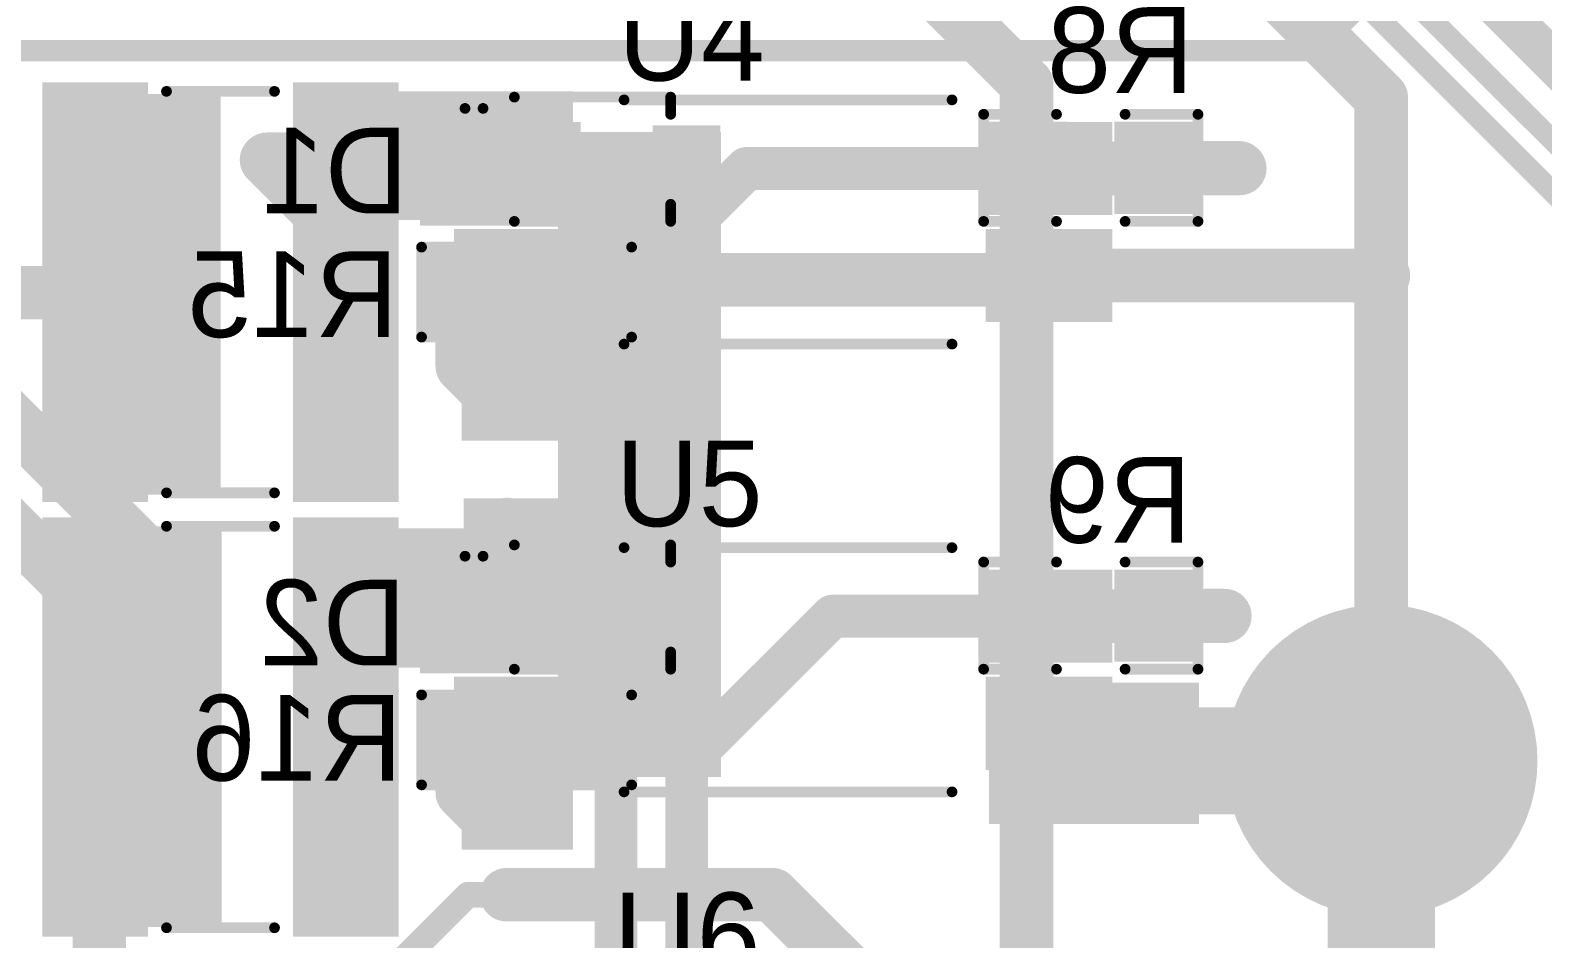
# Model space of a CAD drawing. Header units: millimetres. Extents: x 0.84 to 3.53, y 1.94 to 3.84.
# Drawn here: x 2.327 to 3.032, y 2.829 to 3.253 of the extents above; entities that cross this region are included whole.
import ezdxf

# ---------------------------------------------------------------- set-up
doc = ezdxf.new("R2010")
doc.units = ezdxf.units.MM
doc.header["$MEASUREMENT"] = 0
for name, color, linetype in [('BottomLayer', 5, 'Continuous'), ('BottomOverlay', 54, 'Continuous'), ('BottomPaste', 16, 'Continuous'), ('BottomSolder', 6, 'Continuous'), ('MultiLayer', 9, 'Continuous'), ('PadHoleLayer', 156, 'Continuous'), ('TopLayer', 1, 'Continuous'), ('TopOverlay', 2, 'Continuous'), ('TopPaste', 8, 'Continuous'), ('TopSolder', 216, 'Continuous'), ('ViaHoleLayer', 16, 'Continuous')]:
    doc.layers.add(name, color=color, linetype=linetype)

# ---------------------------------------------------------------- blocks, each defined once
blk = doc.blocks.new('MM3Z3V3B_B_6')
at = {"layer": 'BottomLayer'}
for points in [[(-0.0531496, -0.011811), (-0.0295276, -0.011811), (-0.0531496, 0.011811), (-0.0295276, 0.011811)], [(0.0295276, -0.011811), (0.0531496, -0.011811), (0.0295276, 0.011811), (0.0531496, 0.011811)]]:
    blk.add_solid(points, dxfattribs=at)
at = {"layer": 'BottomOverlay', "const_width": 0.005}
for points in [[(0.038915, 0.029), (-0.034, 0.029)], [(-0.034, 0.029), (-0.034, 0.021)], [(-0.034, -0.021), (-0.034, -0.029)], [(0.038915, -0.029), (-0.034, -0.029)]]:
    blk.add_lwpolyline(points, dxfattribs=at)
at = {"layer": 'BottomOverlay', "const_width": 0.0025}
for points in [[(-0.03525, 0.029, 1), (-0.03275, 0.029, 1)], [(-0.03525, 0.029, 1), (-0.03275, 0.029, 1)], [(0.037665, 0.029, 1), (0.040165, 0.029, 1)], [(-0.03525, 0.021, 1), (-0.03275, 0.021, 1)], [(-0.03525, -0.021, 1), (-0.03275, -0.021, 1)], [(-0.03525, -0.029, 1), (-0.03275, -0.029, 1)], [(-0.03525, -0.029, 1), (-0.03275, -0.029, 1)], [(0.037665, -0.029, 1), (0.040165, -0.029, 1)]]:
    blk.add_lwpolyline(points, format="xyb", close=True, dxfattribs=at)
at = {"layer": 'BottomOverlay'}
for points in [[(0.038915, 0.015), (0.083, 0.015), (0.038915, 0.031), (0.083, 0.031)], [(0.056, -0.018), (0.083, -0.018), (0.056, 0.016), (0.083, 0.016)], [(0.038915, -0.031), (0.083, -0.031), (0.038915, -0.015), (0.083, -0.015)]]:
    blk.add_solid(points, dxfattribs=at)
at = {"layer": 'BottomPaste'}
for points in [[(-0.0531496, -0.011811), (-0.0295276, -0.011811), (-0.0531496, 0.011811), (-0.0295276, 0.011811)], [(0.0295276, -0.011811), (0.0531496, -0.011811), (0.0295276, 0.011811), (0.0531496, 0.011811)]]:
    blk.add_solid(points, dxfattribs=at)
at = {"layer": 'BottomSolder'}
for points in [[(-0.0571496, -0.015811), (-0.0255276, -0.015811), (-0.0571496, 0.015811), (-0.0255276, 0.015811)], [(0.0255276, -0.015811), (0.0571496, -0.015811), (0.0255276, 0.015811), (0.0571496, 0.015811)]]:
    blk.add_solid(points, dxfattribs=at)
blk = doc.blocks.new('MM3Z3V3B_B_7')
at = {"layer": 'BottomLayer'}
for points in [[(-0.0531496, -0.011811), (-0.0295276, -0.011811), (-0.0531496, 0.011811), (-0.0295276, 0.011811)], [(0.0295276, -0.011811), (0.0531496, -0.011811), (0.0295276, 0.011811), (0.0531496, 0.011811)]]:
    blk.add_solid(points, dxfattribs=at)
at = {"layer": 'BottomOverlay', "const_width": 0.005}
for points in [[(0.038915, 0.029), (-0.034, 0.029)], [(-0.034, 0.029), (-0.034, 0.021)], [(-0.034, -0.021), (-0.034, -0.029)], [(0.038915, -0.029), (-0.034, -0.029)]]:
    blk.add_lwpolyline(points, dxfattribs=at)
at = {"layer": 'BottomOverlay', "const_width": 0.0025}
for points in [[(-0.03525, 0.029, 1), (-0.03275, 0.029, 1)], [(-0.03525, 0.029, 1), (-0.03275, 0.029, 1)], [(0.037665, 0.029, 1), (0.040165, 0.029, 1)], [(-0.03525, 0.021, 1), (-0.03275, 0.021, 1)], [(-0.03525, -0.021, 1), (-0.03275, -0.021, 1)], [(-0.03525, -0.029, 1), (-0.03275, -0.029, 1)], [(-0.03525, -0.029, 1), (-0.03275, -0.029, 1)], [(0.037665, -0.029, 1), (0.040165, -0.029, 1)]]:
    blk.add_lwpolyline(points, format="xyb", close=True, dxfattribs=at)
at = {"layer": 'BottomOverlay'}
for points in [[(0.038915, 0.015), (0.083, 0.015), (0.038915, 0.031), (0.083, 0.031)], [(0.056, -0.018), (0.083, -0.018), (0.056, 0.016), (0.083, 0.016)], [(0.038915, -0.031), (0.083, -0.031), (0.038915, -0.015), (0.083, -0.015)]]:
    blk.add_solid(points, dxfattribs=at)
at = {"layer": 'BottomPaste'}
for points in [[(-0.0531496, -0.011811), (-0.0295276, -0.011811), (-0.0531496, 0.011811), (-0.0295276, 0.011811)], [(0.0295276, -0.011811), (0.0531496, -0.011811), (0.0295276, 0.011811), (0.0531496, 0.011811)]]:
    blk.add_solid(points, dxfattribs=at)
at = {"layer": 'BottomSolder'}
for points in [[(-0.0571496, -0.015811), (-0.0255276, -0.015811), (-0.0571496, 0.015811), (-0.0255276, 0.015811)], [(0.0255276, -0.015811), (0.0571496, -0.015811), (0.0255276, 0.015811), (0.0571496, 0.015811)]]:
    blk.add_solid(points, dxfattribs=at)
blk = doc.blocks.new('PS2801C_1_F3_A_12')
at = {"layer": 'TopLayer'}
for points in [[(-0.1496062, 0.0072835), (-0.0984252, 0.0072835), (-0.1496062, 0.0427165), (-0.0984252, 0.0427165)], [(0.0984253, 0.0072835), (0.1496063, 0.0072835), (0.0984253, 0.0427165), (0.1496063, 0.0427165)], [(-0.1496062, -0.0427165), (-0.0984252, -0.0427165), (-0.1496062, -0.0072835), (-0.0984252, -0.0072835)], [(0.0984253, -0.0427165), (0.1496063, -0.0427165), (0.0984253, -0.0072835), (0.1496063, -0.0072835)]]:
    blk.add_solid(points, dxfattribs=at)
at = {"layer": 'TopOverlay'}
for points, const_width in [([(-0.1400157, 0.053, 1), (-0.1484257, 0.053, 1)], 0.005), ([(-0.0754707, 0.057, 1), (-0.0729707, 0.057, 1)], 0.0025), ([(0.0775293, 0.057, 1), (0.0800293, 0.057, 1)], 0.0025), ([(-0.1496757, 0.053, 1), (-0.1471757, 0.053, 1)], 0.0025), ([(-0.1412657, 0.053, 1), (-0.1387657, 0.053, 1)], 0.0025), ([(-0.0754707, -0.057, 1), (-0.0729707, -0.057, 1)], 0.0025), ([(0.0775293, -0.057, 1), (0.0800293, -0.057, 1)], 0.0025)]:
    blk.add_lwpolyline(points, format="xyb", close=True, dxfattribs=dict(at, const_width=const_width))
at = {"layer": 'TopOverlay', "const_width": 0.005}
for points in [[(-0.0742207, 0.057), (0.0787793, 0.057)], [(-0.0742207, -0.057), (0.0787793, -0.057)]]:
    blk.add_lwpolyline(points, dxfattribs=at)
at = {"layer": 'TopPaste'}
for points in [[(-0.1496062, 0.0072835), (-0.0984252, 0.0072835), (-0.1496062, 0.0427165), (-0.0984252, 0.0427165)], [(0.0984253, 0.0072835), (0.1496063, 0.0072835), (0.0984253, 0.0427165), (0.1496063, 0.0427165)], [(-0.1496062, -0.0427165), (-0.0984252, -0.0427165), (-0.1496062, -0.0072835), (-0.0984252, -0.0072835)], [(0.0984253, -0.0427165), (0.1496063, -0.0427165), (0.0984253, -0.0072835), (0.1496063, -0.0072835)]]:
    blk.add_solid(points, dxfattribs=at)
at = {"layer": 'TopSolder'}
for points in [[(-0.1536062, 0.0032835), (-0.0944252, 0.0032835), (-0.1536062, 0.0467165), (-0.0944252, 0.0467165)], [(0.0944253, 0.0032835), (0.1536063, 0.0032835), (0.0944253, 0.0467165), (0.1536063, 0.0467165)], [(-0.1536062, -0.0467165), (-0.0944252, -0.0467165), (-0.1536062, -0.0032835), (-0.0944252, -0.0032835)], [(0.0944253, -0.0467165), (0.1536063, -0.0467165), (0.0944253, -0.0032835), (0.1536063, -0.0032835)]]:
    blk.add_solid(points, dxfattribs=at)
blk = doc.blocks.new('PS2801C_1_F3_A_13')
at = {"layer": 'TopLayer'}
for points in [[(-0.1496062, 0.0072835), (-0.0984252, 0.0072835), (-0.1496062, 0.0427165), (-0.0984252, 0.0427165)], [(0.0984253, 0.0072835), (0.1496063, 0.0072835), (0.0984253, 0.0427165), (0.1496063, 0.0427165)], [(-0.1496062, -0.0427165), (-0.0984252, -0.0427165), (-0.1496062, -0.0072835), (-0.0984252, -0.0072835)], [(0.0984253, -0.0427165), (0.1496063, -0.0427165), (0.0984253, -0.0072835), (0.1496063, -0.0072835)]]:
    blk.add_solid(points, dxfattribs=at)
at = {"layer": 'TopOverlay'}
for points, const_width in [([(-0.1400157, 0.053, 1), (-0.1484257, 0.053, 1)], 0.005), ([(-0.0754707, 0.057, 1), (-0.0729707, 0.057, 1)], 0.0025), ([(0.0775293, 0.057, 1), (0.0800293, 0.057, 1)], 0.0025), ([(-0.1496757, 0.053, 1), (-0.1471757, 0.053, 1)], 0.0025), ([(-0.1412657, 0.053, 1), (-0.1387657, 0.053, 1)], 0.0025), ([(-0.0754707, -0.057, 1), (-0.0729707, -0.057, 1)], 0.0025), ([(0.0775293, -0.057, 1), (0.0800293, -0.057, 1)], 0.0025)]:
    blk.add_lwpolyline(points, format="xyb", close=True, dxfattribs=dict(at, const_width=const_width))
at = {"layer": 'TopOverlay', "const_width": 0.005}
for points in [[(-0.0742207, 0.057), (0.0787793, 0.057)], [(-0.0742207, -0.057), (0.0787793, -0.057)]]:
    blk.add_lwpolyline(points, dxfattribs=at)
at = {"layer": 'TopPaste'}
for points in [[(-0.1496062, 0.0072835), (-0.0984252, 0.0072835), (-0.1496062, 0.0427165), (-0.0984252, 0.0427165)], [(0.0984253, 0.0072835), (0.1496063, 0.0072835), (0.0984253, 0.0427165), (0.1496063, 0.0427165)], [(-0.1496062, -0.0427165), (-0.0984252, -0.0427165), (-0.1496062, -0.0072835), (-0.0984252, -0.0072835)], [(0.0984253, -0.0427165), (0.1496063, -0.0427165), (0.0984253, -0.0072835), (0.1496063, -0.0072835)]]:
    blk.add_solid(points, dxfattribs=at)
at = {"layer": 'TopSolder'}
for points in [[(-0.1536062, 0.0032835), (-0.0944252, 0.0032835), (-0.1536062, 0.0467165), (-0.0944252, 0.0467165)], [(0.0944253, 0.0032835), (0.1536063, 0.0032835), (0.0944253, 0.0467165), (0.1536063, 0.0467165)], [(-0.1536062, -0.0467165), (-0.0944252, -0.0467165), (-0.1536062, -0.0032835), (-0.0944252, -0.0032835)], [(0.0944253, -0.0467165), (0.1536063, -0.0467165), (0.0944253, -0.0032835), (0.1536063, -0.0032835)]]:
    blk.add_solid(points, dxfattribs=at)
blk = doc.blocks.new('R___1218_18')
at = {"layer": 'TopLayer'}
for points in [[(-0.0791339, -0.0938976), (-0.0377953, -0.0938976), (-0.0791339, 0.0938976), (-0.0377953, 0.0938976)], [(0.0377953, -0.0938976), (0.0791339, -0.0938976), (0.0377953, 0.0938976), (0.0791339, 0.0938976)]]:
    blk.add_solid(points, dxfattribs=at)
at = {"layer": 'TopOverlay', "const_width": 0.005}
for points in [[(0.0251969, 0.0937008), (-0.0251969, 0.0937008)], [(0.0251969, -0.0937008), (-0.0251969, -0.0937008)]]:
    blk.add_lwpolyline(points, dxfattribs=at)
at = {"layer": 'TopOverlay', "const_width": 0.0025}
for points in [[(-0.0264469, 0.0937008, 1), (-0.0239469, 0.0937008, 1)], [(0.0239469, 0.0937008, 1), (0.0264469, 0.0937008, 1)], [(-0.0264469, -0.0937008, 1), (-0.0239469, -0.0937008, 1)], [(0.0239469, -0.0937008, 1), (0.0264469, -0.0937008, 1)]]:
    blk.add_lwpolyline(points, format="xyb", close=True, dxfattribs=at)
at = {"layer": 'TopPaste'}
for points in [[(-0.0791339, -0.0938976), (-0.0377953, -0.0938976), (-0.0791339, 0.0938976), (-0.0377953, 0.0938976)], [(0.0377953, -0.0938976), (0.0791339, -0.0938976), (0.0377953, 0.0938976), (0.0791339, 0.0938976)]]:
    blk.add_solid(points, dxfattribs=at)
at = {"layer": 'TopSolder'}
for points in [[(-0.0831339, -0.0978976), (-0.0337953, -0.0978976), (-0.0831339, 0.0978976), (-0.0337953, 0.0978976)], [(0.0337953, -0.0978976), (0.0831339, -0.0978976), (0.0337953, 0.0978976), (0.0831339, 0.0978976)]]:
    blk.add_solid(points, dxfattribs=at)
blk = doc.blocks.new('R__0603_B_21')
at = {"layer": 'BottomLayer'}
for points in [[(-0.045, 0.0175), (-0.045, -0.0175), (-0.015, 0.0175), (-0.015, -0.0175)], [(0.015, 0.0175), (0.015, -0.0175), (0.045, 0.0175), (0.045, -0.0175)]]:
    blk.add_solid(points, dxfattribs=at)
at = {"layer": 'BottomOverlay', "const_width": 0.005}
for points in [[(-0.05, -0.025), (-0.05, 0.025)], [(-0.05, 0.025), (-0.016, 0.025)], [(0.016, 0.025), (0.05, 0.025)], [(0.05, -0.025), (0.05, 0.025)], [(-0.05, -0.025), (-0.016, -0.025)], [(0.016, -0.025), (0.05, -0.025)]]:
    blk.add_lwpolyline(points, dxfattribs=at)
at = {"layer": 'BottomOverlay', "const_width": 0.0025}
for points in [[(-0.05125, 0.025, 1), (-0.04875, 0.025, 1)], [(-0.05125, 0.025, 1), (-0.04875, 0.025, 1)], [(-0.01725, 0.025, 1), (-0.01475, 0.025, 1)], [(0.01475, 0.025, 1), (0.01725, 0.025, 1)], [(0.04875, 0.025, 1), (0.05125, 0.025, 1)], [(0.04875, 0.025, 1), (0.05125, 0.025, 1)], [(-0.05125, -0.025, 1), (-0.04875, -0.025, 1)], [(-0.05125, -0.025, 1), (-0.04875, -0.025, 1)], [(-0.01725, -0.025, 1), (-0.01475, -0.025, 1)], [(0.01475, -0.025, 1), (0.01725, -0.025, 1)], [(0.04875, -0.025, 1), (0.05125, -0.025, 1)], [(0.04875, -0.025, 1), (0.05125, -0.025, 1)]]:
    blk.add_lwpolyline(points, format="xyb", close=True, dxfattribs=at)
at = {"layer": 'BottomPaste'}
for points in [[(-0.045, 0.0175), (-0.045, -0.0175), (-0.015, 0.0175), (-0.015, -0.0175)], [(0.015, 0.0175), (0.015, -0.0175), (0.045, 0.0175), (0.045, -0.0175)]]:
    blk.add_solid(points, dxfattribs=at)
at = {"layer": 'BottomSolder'}
for points in [[(-0.049, 0.0215), (-0.049, -0.0215), (-0.011, 0.0215), (-0.011, -0.0215)], [(0.011, 0.0215), (0.011, -0.0215), (0.049, 0.0215), (0.049, -0.0215)]]:
    blk.add_solid(points, dxfattribs=at)
blk = doc.blocks.new('R__0603_B_22')
at = {"layer": 'BottomLayer'}
for points in [[(-0.045, 0.0175), (-0.045, -0.0175), (-0.015, 0.0175), (-0.015, -0.0175)], [(0.015, 0.0175), (0.015, -0.0175), (0.045, 0.0175), (0.045, -0.0175)]]:
    blk.add_solid(points, dxfattribs=at)
at = {"layer": 'BottomOverlay', "const_width": 0.005}
for points in [[(-0.05, 0.025), (-0.016, 0.025)], [(-0.05, -0.025), (-0.05, 0.025)], [(0.016, 0.025), (0.05, 0.025)], [(0.05, -0.025), (0.05, 0.025)], [(-0.05, -0.025), (-0.016, -0.025)], [(0.016, -0.025), (0.05, -0.025)]]:
    blk.add_lwpolyline(points, dxfattribs=at)
at = {"layer": 'BottomOverlay', "const_width": 0.0025}
for points in [[(-0.05125, 0.025, 1), (-0.04875, 0.025, 1)], [(-0.05125, 0.025, 1), (-0.04875, 0.025, 1)], [(-0.01725, 0.025, 1), (-0.01475, 0.025, 1)], [(0.01475, 0.025, 1), (0.01725, 0.025, 1)], [(0.04875, 0.025, 1), (0.05125, 0.025, 1)], [(0.04875, 0.025, 1), (0.05125, 0.025, 1)], [(-0.05125, -0.025, 1), (-0.04875, -0.025, 1)], [(-0.05125, -0.025, 1), (-0.04875, -0.025, 1)], [(-0.01725, -0.025, 1), (-0.01475, -0.025, 1)], [(0.01475, -0.025, 1), (0.01725, -0.025, 1)], [(0.04875, -0.025, 1), (0.05125, -0.025, 1)], [(0.04875, -0.025, 1), (0.05125, -0.025, 1)]]:
    blk.add_lwpolyline(points, format="xyb", close=True, dxfattribs=at)
at = {"layer": 'BottomPaste'}
for points in [[(-0.045, 0.0175), (-0.045, -0.0175), (-0.015, 0.0175), (-0.015, -0.0175)], [(0.015, 0.0175), (0.015, -0.0175), (0.045, 0.0175), (0.045, -0.0175)]]:
    blk.add_solid(points, dxfattribs=at)
at = {"layer": 'BottomSolder'}
for points in [[(-0.049, 0.0215), (-0.049, -0.0215), (-0.011, 0.0215), (-0.011, -0.0215)], [(0.011, 0.0215), (0.011, -0.0215), (0.049, 0.0215), (0.049, -0.0215)]]:
    blk.add_solid(points, dxfattribs=at)
blk = doc.blocks.new('R___1218_23')
at = {"layer": 'TopLayer'}
for points in [[(-0.0791339, -0.0938976), (-0.0377953, -0.0938976), (-0.0791339, 0.0938976), (-0.0377953, 0.0938976)], [(0.0377953, -0.0938976), (0.0791339, -0.0938976), (0.0377953, 0.0938976), (0.0791339, 0.0938976)]]:
    blk.add_solid(points, dxfattribs=at)
at = {"layer": 'TopOverlay', "const_width": 0.005}
for points in [[(0.0251969, 0.0937008), (-0.0251969, 0.0937008)], [(0.0251969, -0.0937008), (-0.0251969, -0.0937008)]]:
    blk.add_lwpolyline(points, dxfattribs=at)
at = {"layer": 'TopOverlay', "const_width": 0.0025}
for points in [[(-0.0264469, 0.0937008, 1), (-0.0239469, 0.0937008, 1)], [(0.0239469, 0.0937008, 1), (0.0264469, 0.0937008, 1)], [(-0.0264469, -0.0937008, 1), (-0.0239469, -0.0937008, 1)], [(0.0239469, -0.0937008, 1), (0.0264469, -0.0937008, 1)]]:
    blk.add_lwpolyline(points, format="xyb", close=True, dxfattribs=at)
at = {"layer": 'TopPaste'}
for points in [[(-0.0791339, -0.0938976), (-0.0377953, -0.0938976), (-0.0791339, 0.0938976), (-0.0377953, 0.0938976)], [(0.0377953, -0.0938976), (0.0791339, -0.0938976), (0.0377953, 0.0938976), (0.0791339, 0.0938976)]]:
    blk.add_solid(points, dxfattribs=at)
at = {"layer": 'TopSolder'}
for points in [[(-0.0831339, -0.0978976), (-0.0337953, -0.0978976), (-0.0831339, 0.0978976), (-0.0337953, 0.0978976)], [(0.0337953, -0.0978976), (0.0831339, -0.0978976), (0.0337953, 0.0978976), (0.0831339, 0.0978976)]]:
    blk.add_solid(points, dxfattribs=at)
blk = doc.blocks.new('R__0603_B_44')
at = {"layer": 'BottomLayer'}
for points in [[(-0.015, -0.0175), (-0.015, 0.0175), (-0.045, -0.0175), (-0.045, 0.0175)], [(0.045, -0.0175), (0.045, 0.0175), (0.015, -0.0175), (0.015, 0.0175)]]:
    blk.add_solid(points, dxfattribs=at)
at = {"layer": 'BottomOverlay', "const_width": 0.005}
for points in [[(0.049, 0.021), (-0.049, 0.021)], [(-0.049, 0.021), (-0.049, -0.021)], [(0.049, 0.021), (0.049, -0.021)], [(0.049, -0.021), (-0.049, -0.021)]]:
    blk.add_lwpolyline(points, dxfattribs=at)
at = {"layer": 'BottomOverlay', "const_width": 0.0025}
for points in [[(-0.05025, 0.021, 1), (-0.04775, 0.021, 1)], [(-0.05025, 0.021, 1), (-0.04775, 0.021, 1)], [(0.04775, 0.021, 1), (0.05025, 0.021, 1)], [(0.04775, 0.021, 1), (0.05025, 0.021, 1)], [(-0.05025, -0.021, 1), (-0.04775, -0.021, 1)], [(-0.05025, -0.021, 1), (-0.04775, -0.021, 1)], [(0.04775, -0.021, 1), (0.05025, -0.021, 1)], [(0.04775, -0.021, 1), (0.05025, -0.021, 1)]]:
    blk.add_lwpolyline(points, format="xyb", close=True, dxfattribs=at)
at = {"layer": 'BottomPaste'}
for points in [[(-0.015, -0.0175), (-0.015, 0.0175), (-0.045, -0.0175), (-0.045, 0.0175)], [(0.045, -0.0175), (0.045, 0.0175), (0.015, -0.0175), (0.015, 0.0175)]]:
    blk.add_solid(points, dxfattribs=at)
at = {"layer": 'BottomSolder'}
for points in [[(-0.011, -0.0215), (-0.011, 0.0215), (-0.049, -0.0215), (-0.049, 0.0215)], [(0.049, -0.0215), (0.049, 0.0215), (0.011, -0.0215), (0.011, 0.0215)]]:
    blk.add_solid(points, dxfattribs=at)
blk = doc.blocks.new('R__0603_B_45')
at = {"layer": 'BottomLayer'}
for points in [[(-0.015, -0.0175), (-0.015, 0.0175), (-0.045, -0.0175), (-0.045, 0.0175)], [(0.045, -0.0175), (0.045, 0.0175), (0.015, -0.0175), (0.015, 0.0175)]]:
    blk.add_solid(points, dxfattribs=at)
at = {"layer": 'BottomOverlay', "const_width": 0.005}
for points in [[(0.049, 0.021), (-0.049, 0.021)], [(-0.049, 0.021), (-0.049, -0.021)], [(0.049, 0.021), (0.049, -0.021)], [(0.049, -0.021), (-0.049, -0.021)]]:
    blk.add_lwpolyline(points, dxfattribs=at)
at = {"layer": 'BottomOverlay', "const_width": 0.0025}
for points in [[(-0.05025, 0.021, 1), (-0.04775, 0.021, 1)], [(-0.05025, 0.021, 1), (-0.04775, 0.021, 1)], [(0.04775, 0.021, 1), (0.05025, 0.021, 1)], [(0.04775, 0.021, 1), (0.05025, 0.021, 1)], [(-0.05025, -0.021, 1), (-0.04775, -0.021, 1)], [(-0.05025, -0.021, 1), (-0.04775, -0.021, 1)], [(0.04775, -0.021, 1), (0.05025, -0.021, 1)], [(0.04775, -0.021, 1), (0.05025, -0.021, 1)]]:
    blk.add_lwpolyline(points, format="xyb", close=True, dxfattribs=at)
at = {"layer": 'BottomPaste'}
for points in [[(-0.015, -0.0175), (-0.015, 0.0175), (-0.045, -0.0175), (-0.045, 0.0175)], [(0.045, -0.0175), (0.045, 0.0175), (0.015, -0.0175), (0.015, 0.0175)]]:
    blk.add_solid(points, dxfattribs=at)
at = {"layer": 'BottomSolder'}
for points in [[(-0.011, -0.0215), (-0.011, 0.0215), (-0.049, -0.0215), (-0.049, 0.0215)], [(0.049, -0.0215), (0.049, 0.0215), (0.011, -0.0215), (0.011, 0.0215)]]:
    blk.add_solid(points, dxfattribs=at)

msp = doc.modelspace()

# ---------------------------------------------------------------- linework, layer by layer
at = {"layer": 'BottomLayer'}
for points, const_width in [([(1.9377452, 3.402), (2.359, 2.9807452)], 0.025), ([(2.8865, 3.3525), (3.075, 3.164)], 0.01), ([(2.94, 3.336), (3.1430002, 3.1329998)], 0.02), ([(2.8794584, 3.3355), (3.058, 3.1569584)], 0.01), ([(2.872, 3.307), (2.957, 3.222)], 0.025), ([(2.746, 3.274), (2.7915099, 3.2284901)], 0.025), ([(2.7915099, 3.1892706), (2.7915099, 3.2284901)], 0.025), ([(2.957, 3.14), (2.957, 3.222)], 0.025), ([(2.437, 3.193), (2.4372706, 3.1932706)], 0.025), ([(2.4372706, 3.1932706), (2.5472185, 3.1932706)], 0.025), ([(2.7915099, 2.9802706), (2.7915099, 3.1892706)], 0.025), ([(2.8515099, 3.1892706), (2.8907294, 3.1892706)], 0.025), ([(2.626, 3.137), (2.753, 3.137)], 0.025), ([(2.957, 3.14), (2.958, 3.139)], 0.025), ([(2.3027196, 3.131), (2.397, 3.131)], 0.025), ([(2.5283014, 3.0966986), (2.5283014, 3.1312706)], 0.025), ([(2.5883014, 3.1312706), (2.6117294, 3.1312706)], 0.025), ([(2.291, 3.099), (2.396, 2.994)], 0.025), ([(2.5283014, 3.0966986), (2.549, 3.076)], 0.025), ([(2.5492183, 2.9842706), (2.5492183, 3.0227817)], 0.025), ([(2.396, 2.928), (2.396, 2.994)], 0.025), ([(2.635801, 2.9922706), (2.6358012, 2.9922708)], 0.025), ([(2.359, 2.748), (2.359, 2.9807452)], 0.025), ([(2.7915099, 2.7802706), (2.7915099, 2.9802706)], 0.025), ([(2.8515099, 2.9802706), (2.884, 2.9802706)], 0.025), ([(2.5283014, 2.8976986), (2.5283014, 2.9222706)], 0.025), ([(2.5883014, 2.9222706), (2.6132706, 2.9222706)], 0.025), ([(2.5283014, 2.8976986), (2.5409843, 2.8850157)], 0.025), ([(2.5409843, 2.8850157), (2.549, 2.8850157)], 0.025), ([(2.549, 2.85), (2.673, 2.85)], 0.025), ([(2.673, 2.85), (2.75, 2.773)], 0.025)]:
    msp.add_lwpolyline(points, dxfattribs=dict(at, const_width=const_width))
for points, const_width in [([(2.7852599, 3.2284901, 1), (2.7977599, 3.2284901, 1)], 0.0125), ([(2.7852599, 3.2284901, 1), (2.7977599, 3.2284901, 1)], 0.0125), ([(2.95075, 3.222, 1), (2.96325, 3.222, 1)], 0.0125), ([(2.95075, 3.222, 1), (2.96325, 3.222, 1)], 0.0125), ([(2.43075, 3.193, 1), (2.44325, 3.193, 1)], 0.0125), ([(2.4310206, 3.1932706, 1), (2.4435206, 3.1932706, 1)], 0.0125), ([(2.4310206, 3.1932706, 1), (2.4435206, 3.1932706, 1)], 0.0125), ([(2.4310945, 3.193, 1), (2.4429055, 3.193, 1)], 0.011811), ([(2.5409685, 3.1932706, 1), (2.5534685, 3.1932706, 1)], 0.0125), ([(2.7852599, 3.1892706, 1), (2.7977599, 3.1892706, 1)], 0.0125), ([(2.7852599, 3.1892706, 1), (2.7977599, 3.1892706, 1)], 0.0125), ([(2.8452599, 3.1892706, 1), (2.8577599, 3.1892706, 1)], 0.0125), ([(2.8844794, 3.1892706, 1), (2.8969794, 3.1892706, 1)], 0.0125), ([(2.8850945, 3.189, 1), (2.8969055, 3.189, 1)], 0.011811), ([(2.61975, 3.137, 1), (2.63225, 3.137, 1)], 0.0125), ([(2.74675, 3.137, 1), (2.75925, 3.137, 1)], 0.0125), ([(2.7470945, 3.137, 1), (2.7589055, 3.137, 1)], 0.011811), ([(2.95075, 3.14, 1), (2.96325, 3.14, 1)], 0.0125), ([(2.95075, 3.14, 1), (2.96325, 3.14, 1)], 0.0125), ([(2.9510945, 3.139, 1), (2.9629055, 3.139, 1)], 0.011811), ([(2.95175, 3.139, 1), (2.96425, 3.139, 1)], 0.0125), ([(2.39075, 3.131, 1), (2.40325, 3.131, 1)], 0.0125), ([(2.3910945, 3.131, 1), (2.4029055, 3.131, 1)], 0.011811), ([(2.5220514, 3.1312706, 1), (2.5345514, 3.1312706, 1)], 0.0125), ([(2.5820514, 3.1312706, 1), (2.5945514, 3.1312706, 1)], 0.0125), ([(2.6054794, 3.1312706, 1), (2.6179794, 3.1312706, 1)], 0.0125), ([(2.5220514, 3.0966986, 1), (2.5345514, 3.0966986, 1)], 0.0125), ([(2.5220514, 3.0966986, 1), (2.5345514, 3.0966986, 1)], 0.0125), ([(2.54275, 3.076, 1), (2.55525, 3.076, 1)], 0.0125), ([(2.5430945, 3.076, 1), (2.5549055, 3.076, 1)], 0.011811), ([(2.5429683, 3.0227817, 1), (2.5554683, 3.0227817, 1)], 0.0125), ([(2.5430945, 3.023, 1), (2.5549055, 3.023, 1)], 0.011811), ([(2.38975, 2.994, 1), (2.40225, 2.994, 1)], 0.0125), ([(2.38975, 2.994, 1), (2.40225, 2.994, 1)], 0.0125), ([(2.629551, 2.9922706, 1), (2.642051, 2.9922706, 1)], 0.0125), ([(2.6295512, 2.9922708, 1), (2.6420512, 2.9922708, 1)], 0.0125), ([(2.35275, 2.9807452, 1), (2.36525, 2.9807452, 1)], 0.0125), ([(2.35275, 2.9807452, 1), (2.36525, 2.9807452, 1)], 0.0125), ([(2.5429683, 2.9842706, 1), (2.5554683, 2.9842706, 1)], 0.0125), ([(2.7852599, 2.9802706, 1), (2.7977599, 2.9802706, 1)], 0.0125), ([(2.7852599, 2.9802706, 1), (2.7977599, 2.9802706, 1)], 0.0125), ([(2.8452599, 2.9802706, 1), (2.8577599, 2.9802706, 1)], 0.0125), ([(2.87775, 2.9802706, 1), (2.89025, 2.9802706, 1)], 0.0125), ([(2.8780945, 2.98, 1), (2.8899055, 2.98, 1)], 0.011811), ([(2.9225512, 2.9124998, 1), (2.9914488, 2.9124998, 1)], 0.0688976), ([(2.38975, 2.928, 1), (2.40225, 2.928, 1)], 0.0125), ([(2.3900945, 2.928, 1), (2.4019055, 2.928, 1)], 0.011811), ([(2.5220514, 2.9222706, 1), (2.5345514, 2.9222706, 1)], 0.0125), ([(2.5820514, 2.9222706, 1), (2.5945514, 2.9222706, 1)], 0.0125), ([(2.6070206, 2.9222706, 1), (2.6195206, 2.9222706, 1)], 0.0125), ([(2.5220514, 2.8976986, 1), (2.5345514, 2.8976986, 1)], 0.0125), ([(2.5220514, 2.8976986, 1), (2.5345514, 2.8976986, 1)], 0.0125), ([(2.5347343, 2.8850157, 1), (2.5472343, 2.8850157, 1)], 0.0125), ([(2.5347343, 2.8850157, 1), (2.5472343, 2.8850157, 1)], 0.0125), ([(2.54275, 2.8850157, 1), (2.55525, 2.8850157, 1)], 0.0125), ([(2.5430945, 2.8850157, 1), (2.5549055, 2.8850157, 1)], 0.011811), ([(2.54275, 2.85, 1), (2.55525, 2.85, 1)], 0.0125), ([(2.5430945, 2.85, 1), (2.5549055, 2.85, 1)], 0.011811), ([(2.66675, 2.85, 1), (2.67925, 2.85, 1)], 0.0125), ([(2.66675, 2.85, 1), (2.67925, 2.85, 1)], 0.0125)]:
    msp.add_lwpolyline(points, format="xyb", close=True, dxfattribs=dict(at, const_width=const_width))
msp.add_solid([(2.573, 2.905), (2.649, 2.905), (2.573, 3.206), (2.649, 3.206)], dxfattribs=at)
at = {"layer": 'BottomSolder'}
for points, const_width in [([(2.4320473, 3.193, 1), (2.4419527, 3.193, 1)], 0.0099055), ([(2.8860473, 3.189, 1), (2.8959527, 3.189, 1)], 0.0099055), ([(2.9520473, 3.139, 1), (2.9619527, 3.139, 1)], 0.0099055), ([(2.3920473, 3.131, 1), (2.4019527, 3.131, 1)], 0.0099055), ([(2.7480473, 3.137, 1), (2.7579527, 3.137, 1)], 0.0099055), ([(2.5440473, 3.076, 1), (2.5539527, 3.076, 1)], 0.0099055), ([(2.5440473, 3.023, 1), (2.5539527, 3.023, 1)], 0.0099055), ([(2.8790473, 2.98, 1), (2.8889527, 2.98, 1)], 0.0099055), ([(2.9205512, 2.9124998, 1), (2.9934488, 2.9124998, 1)], 0.0728976), ([(2.3910473, 2.928, 1), (2.4009527, 2.928, 1)], 0.0099055), ([(2.5440473, 2.8850157, 1), (2.5539527, 2.8850157, 1)], 0.0099055), ([(2.5440473, 2.85, 1), (2.5539527, 2.85, 1)], 0.0099055)]:
    msp.add_lwpolyline(points, format="xyb", close=True, dxfattribs=dict(at, const_width=const_width))
at = {"layer": 'MultiLayer'}
for points, const_width in [([(2.4310945, 3.193, 1), (2.4429055, 3.193, 1)], 0.011811), ([(2.8850945, 3.189, 1), (2.8969055, 3.189, 1)], 0.011811), ([(2.7470945, 3.137, 1), (2.7589055, 3.137, 1)], 0.011811), ([(2.9510945, 3.139, 1), (2.9629055, 3.139, 1)], 0.011811), ([(2.3910945, 3.131, 1), (2.4029055, 3.131, 1)], 0.011811), ([(2.5430945, 3.076, 1), (2.5549055, 3.076, 1)], 0.011811), ([(2.5430945, 3.023, 1), (2.5549055, 3.023, 1)], 0.011811), ([(2.8780945, 2.98, 1), (2.8899055, 2.98, 1)], 0.011811), ([(2.9225512, 2.9124998, 1), (2.9914488, 2.9124998, 1)], 0.0688976), ([(2.3900945, 2.928, 1), (2.4019055, 2.928, 1)], 0.011811), ([(2.5430945, 2.8850157, 1), (2.5549055, 2.8850157, 1)], 0.011811), ([(2.5430945, 2.85, 1), (2.5549055, 2.85, 1)], 0.011811)]:
    msp.add_lwpolyline(points, format="xyb", close=True, dxfattribs=dict(at, const_width=const_width))
at = {"layer": 'PadHoleLayer', "const_width": 0.0492126}
msp.add_lwpolyline([(2.9323937, 2.9124998, 1), (2.9816063, 2.9124998, 1)], format="xyb", close=True, dxfattribs=at)
at = {"layer": 'TopLayer'}
for points, const_width in [([(2.926, 3.244), (3.0465985, 3.3645985)], 0.01), ([(2.218, 3.244), (2.926, 3.244)], 0.01), ([(2.437, 3.193), (2.4739745, 3.1560255)], 0.025), ([(2.6, 3.128), (2.661, 3.189)], 0.02), ([(2.661, 3.189), (2.8020158, 3.189)], 0.02), ([(2.8020158, 3.189), (2.891, 3.189)], 0.025), ([(2.4739745, 3.1312706), (2.4739745, 3.1560255)], 0.025), ([(2.5539843, 3.139), (2.554, 3.1389843)], 0.025), ([(2.753, 3.137), (2.8, 3.137)], 0.025), ([(2.8, 3.137), (2.801, 3.138)], 0.025), ([(2.8020158, 3.139), (2.957, 3.139)], 0.025), ([(2.957, 2.9124998), (2.957, 3.139)], 0.025), ([(2.3570453, 3.1312706), (2.3573159, 3.131)], 0.025), ([(2.3573159, 3.131), (2.397, 3.131)], 0.025), ([(2.6, 2.4559584), (2.6, 3.128)], 0.02), ([(2.8020158, 2.98), (2.884, 2.98)], 0.025), ([(2.633, 2.912), (2.701, 2.98)], 0.02), ([(2.701, 2.98), (2.8020158, 2.98)], 0.02), ([(2.8020158, 2.93), (2.819516, 2.9124998)], 0.02), ([(2.819516, 2.9124998), (2.957, 2.9124998)], 0.05), ([(2.957, 2.7184998), (2.957, 2.9124998)], 0.05), ([(2.633, 2.44), (2.633, 2.912)], 0.02), ([(2.5013729, 2.8203729), (2.531, 2.85)], 0.012), ([(2.531, 2.85), (2.548, 2.85)], 0.012)]:
    msp.add_lwpolyline(points, dxfattribs=dict(at, const_width=const_width))
for points, const_width in [([(2.9235, 3.244, 1), (2.9285, 3.244, 1)], 0.005), ([(2.9235, 3.244, 1), (2.9285, 3.244, 1)], 0.005), ([(2.43075, 3.193, 1), (2.44325, 3.193, 1)], 0.0125), ([(2.4310945, 3.193, 1), (2.4429055, 3.193, 1)], 0.011811), ([(2.656, 3.189, 1), (2.666, 3.189, 1)], 0.01), ([(2.656, 3.189, 1), (2.666, 3.189, 1)], 0.01), ([(2.7957658, 3.189, 1), (2.8082658, 3.189, 1)], 0.0125), ([(2.7970158, 3.189, 1), (2.8070158, 3.189, 1)], 0.01), ([(2.88475, 3.189, 1), (2.89725, 3.189, 1)], 0.0125), ([(2.8850945, 3.189, 1), (2.8969055, 3.189, 1)], 0.011811), ([(2.4677245, 3.1560255, 1), (2.4802245, 3.1560255, 1)], 0.0125), ([(2.4677245, 3.1560255, 1), (2.4802245, 3.1560255, 1)], 0.0125), ([(2.5477343, 3.139, 1), (2.5602343, 3.139, 1)], 0.0125), ([(2.54775, 3.1389843, 1), (2.56025, 3.1389843, 1)], 0.0125), ([(2.74675, 3.137, 1), (2.75925, 3.137, 1)], 0.0125), ([(2.7470945, 3.137, 1), (2.7589055, 3.137, 1)], 0.011811), ([(2.79375, 3.137, 1), (2.80625, 3.137, 1)], 0.0125), ([(2.79375, 3.137, 1), (2.80625, 3.137, 1)], 0.0125), ([(2.79475, 3.138, 1), (2.80725, 3.138, 1)], 0.0125), ([(2.7957658, 3.139, 1), (2.8082658, 3.139, 1)], 0.0125), ([(2.95075, 3.139, 1), (2.96325, 3.139, 1)], 0.0125), ([(2.95075, 3.139, 1), (2.96325, 3.139, 1)], 0.0125), ([(2.9510945, 3.139, 1), (2.9629055, 3.139, 1)], 0.011811), ([(2.3507953, 3.1312706, 1), (2.3632953, 3.1312706, 1)], 0.0125), ([(2.3510659, 3.131, 1), (2.3635659, 3.131, 1)], 0.0125), ([(2.3510659, 3.131, 1), (2.3635659, 3.131, 1)], 0.0125), ([(2.39075, 3.131, 1), (2.40325, 3.131, 1)], 0.0125), ([(2.3910945, 3.131, 1), (2.4029055, 3.131, 1)], 0.011811), ([(2.4677245, 3.1312706, 1), (2.4802245, 3.1312706, 1)], 0.0125), ([(2.595, 3.128, 1), (2.605, 3.128, 1)], 0.01), ([(2.595, 3.128, 1), (2.605, 3.128, 1)], 0.01), ([(2.5430945, 3.076, 1), (2.5549055, 3.076, 1)], 0.011811), ([(2.5430945, 3.023, 1), (2.5549055, 3.023, 1)], 0.011811), ([(2.7957658, 2.98, 1), (2.8082658, 2.98, 1)], 0.0125), ([(2.87775, 2.98, 1), (2.89025, 2.98, 1)], 0.0125), ([(2.8780945, 2.98, 1), (2.8899055, 2.98, 1)], 0.011811), ([(2.696, 2.98, 1), (2.706, 2.98, 1)], 0.01), ([(2.696, 2.98, 1), (2.706, 2.98, 1)], 0.01), ([(2.7970158, 2.98, 1), (2.8070158, 2.98, 1)], 0.01), ([(2.9225512, 2.9124998, 1), (2.9914488, 2.9124998, 1)], 0.0688976), ([(2.3900945, 2.928, 1), (2.4019055, 2.928, 1)], 0.011811), ([(2.7970158, 2.93, 1), (2.8070158, 2.93, 1)], 0.01), ([(2.807016, 2.9124998, 1), (2.832016, 2.9124998, 1)], 0.025), ([(2.9445, 2.9124998, 1), (2.9695, 2.9124998, 1)], 0.025), ([(2.9445, 2.9124998, 1), (2.9695, 2.9124998, 1)], 0.025), ([(2.628, 2.912, 1), (2.638, 2.912, 1)], 0.01), ([(2.628, 2.912, 1), (2.638, 2.912, 1)], 0.01), ([(2.814516, 2.9124998, 1), (2.824516, 2.9124998, 1)], 0.01), ([(2.95075, 2.9124998, 1), (2.96325, 2.9124998, 1)], 0.0125), ([(2.5430945, 2.8850157, 1), (2.5549055, 2.8850157, 1)], 0.011811), ([(2.5430945, 2.85, 1), (2.5549055, 2.85, 1)], 0.011811), ([(2.528, 2.85, 1), (2.534, 2.85, 1)], 0.006), ([(2.528, 2.85, 1), (2.534, 2.85, 1)], 0.006), ([(2.545, 2.85, 1), (2.551, 2.85, 1)], 0.006)]:
    msp.add_lwpolyline(points, format="xyb", close=True, dxfattribs=dict(at, const_width=const_width))
for points in [[(2.454, 3.165), (2.58, 3.165), (2.454, 3.225), (2.58, 3.225)], [(2.3378001, 3.0367328), (2.4155077, 3.0367328), (2.3378001, 3.2237328), (2.4155077, 3.2237328)], [(2.5280157, 3.062), (2.5800157, 3.062), (2.5280157, 3.1559842), (2.5800157, 3.1559842)], [(2.529, 2.977), (2.58, 2.977), (2.529, 3.035), (2.58, 3.035)], [(2.333, 2.835), (2.416, 2.835), (2.333, 3.022), (2.416, 3.022)], [(2.454, 2.956), (2.58, 2.956), (2.454, 3.021), (2.58, 3.021)], [(2.5280157, 2.871), (2.5800157, 2.871), (2.5280157, 2.948), (2.5800157, 2.948)], [(2.774, 2.883), (2.872, 2.883), (2.774, 2.949), (2.872, 2.949)]]:
    msp.add_solid(points, dxfattribs=at)
at = {"layer": 'TopSolder'}
for points, const_width in [([(2.4320473, 3.193, 1), (2.4419527, 3.193, 1)], 0.0099055), ([(2.8860473, 3.189, 1), (2.8959527, 3.189, 1)], 0.0099055), ([(2.9520473, 3.139, 1), (2.9619527, 3.139, 1)], 0.0099055), ([(2.3920473, 3.131, 1), (2.4019527, 3.131, 1)], 0.0099055), ([(2.7480473, 3.137, 1), (2.7579527, 3.137, 1)], 0.0099055), ([(2.5440473, 3.076, 1), (2.5539527, 3.076, 1)], 0.0099055), ([(2.5440473, 3.023, 1), (2.5539527, 3.023, 1)], 0.0099055), ([(2.8790473, 2.98, 1), (2.8889527, 2.98, 1)], 0.0099055), ([(2.9205512, 2.9124998, 1), (2.9934488, 2.9124998, 1)], 0.0728976), ([(2.3910473, 2.928, 1), (2.4009527, 2.928, 1)], 0.0099055), ([(2.5440473, 2.8850157, 1), (2.5539527, 2.8850157, 1)], 0.0099055), ([(2.5440473, 2.85, 1), (2.5539527, 2.85, 1)], 0.0099055)]:
    msp.add_lwpolyline(points, format="xyb", close=True, dxfattribs=dict(at, const_width=const_width))
at = {"layer": 'ViaHoleLayer', "const_width": 0.0059055}
for points in [[(2.4340473, 3.193, 1), (2.4399527, 3.193, 1)], [(2.8880473, 3.189, 1), (2.8939527, 3.189, 1)], [(2.7500473, 3.137, 1), (2.7559527, 3.137, 1)], [(2.9540473, 3.139, 1), (2.9599527, 3.139, 1)], [(2.3940473, 3.131, 1), (2.3999527, 3.131, 1)], [(2.5460473, 3.076, 1), (2.5519527, 3.076, 1)], [(2.5460473, 3.023, 1), (2.5519527, 3.023, 1)], [(2.8810473, 2.98, 1), (2.8869527, 2.98, 1)], [(2.3930473, 2.928, 1), (2.3989527, 2.928, 1)], [(2.5460473, 2.8850157, 1), (2.5519527, 2.8850157, 1)], [(2.5460473, 2.85, 1), (2.5519527, 2.85, 1)]]:
    msp.add_lwpolyline(points, format="xyb", close=True, dxfattribs=at)

# ---------------------------------------------------------------- block references
for name, p, rotation in [('R___1218_23', (2.4155099, 3.1312706), 180), ('MM3Z3V3B_B_7', (2.59151, 3.193271), 180), ('PS2801C_1_F3_A_13', (2.678, 3.164), 360), ('R__0603_B_22', (2.8215099, 3.1892706), 360), ('R__0603_B_45', (2.5583014, 3.1312706), 180), ('R___1218_18', (2.4155099, 2.9282706), 180), ('MM3Z3V3B_B_6', (2.59151, 2.984271), 180), ('PS2801C_1_F3_A_12', (2.678, 2.955), 360), ('R__0603_B_21', (2.8215099, 2.9802706), 360), ('R__0603_B_44', (2.5583014, 2.9222706), 180)]:
    msp.add_blockref(name, p, dxfattribs=dict(rotation=rotation))

# ---------------------------------------------------------------- texts
at = {"layer": 'BottomOverlay', "text_generation_flag": 2}
for s, p in [('R8', (2.8695099, 3.2242706)), ('D1', (2.503, 3.168)), ('R15', (2.4983014, 3.1102706)), ('R9', (2.8685099, 3.0142706)), ('D2', (2.502, 2.957)), ('R16', (2.5003014, 2.9032706))]:
    msp.add_text(s, height=0.04, dxfattribs=at).set_placement(p)
at = {"layer": 'TopOverlay'}
for s, p in [('U4', (2.601, 3.23)), ('U5', (2.6, 3.022)), ('U6', (2.599, 2.811))]:
    msp.add_text(s, height=0.04, dxfattribs=at).set_placement(p)

doc.saveas('drawing.dxf')
